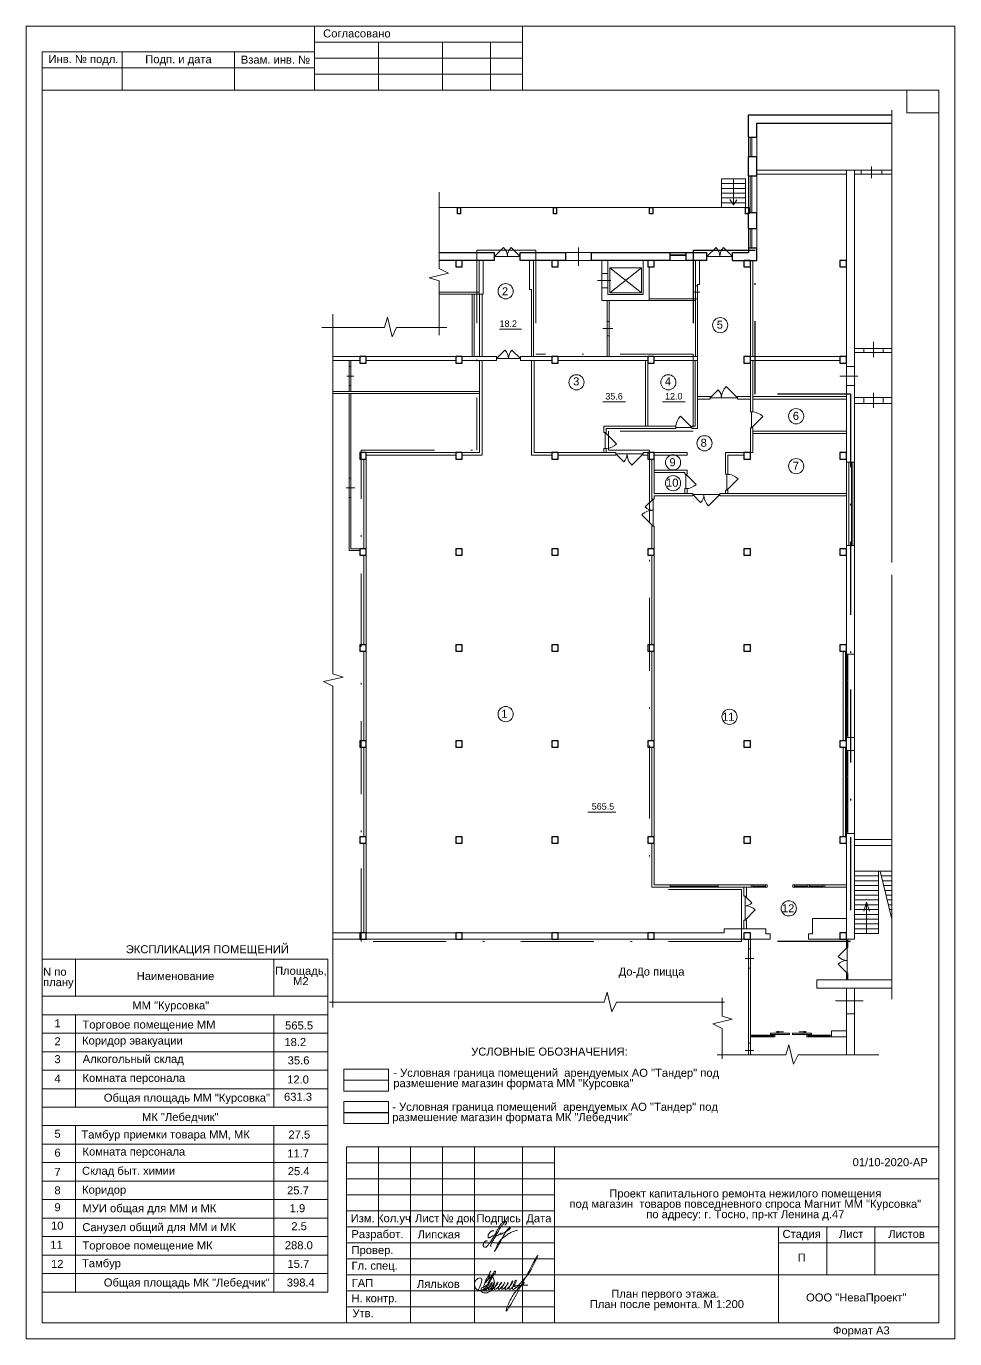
# Model space of a CAD drawing. Header units: metres. Extents: x -57 to 98, y -400 to -253.
# Drawn here: x -24.4 to 33.6, y -399.7 to -317.7 of the extents above; entities that cross this region are included whole.
import ezdxf
from ezdxf.enums import TextEntityAlignment as Align

# ---------------------------------------------------------------- set-up
doc = ezdxf.new("R2010")
doc.units = ezdxf.units.M
doc.header["$MEASUREMENT"] = 0
doc.linetypes.add('DGN Style 3', pattern=[7.982352, 5.70168, -2.280672])
doc.linetypes.add('DGN Style 4', pattern=[9.12839, 4.561344, -2.280672, 0.005702, -2.280672])
doc.layers.add('Level 50', color=7, linetype='Continuous', lineweight=0)
doc.layers.add('Level 63', color=7, linetype='Continuous', lineweight=0)
doc.styles.add('Style-Arial', font='arial.ttf')

# ---------------------------------------------------------------- blocks, each defined once
blk = doc.blocks.new('*U17')
at = {"layer": 'Level 50', "color": 7, "linetype": 'Continuous', "lineweight": 0}
for p, q in [((-14.5, 20.487), (14.5, 20.487)), ((-14.5, -20.513), (-14.5, 20.487)), ((14.5, 20.487), (14.5, -20.513)), ((14.5, -20.513), (-14.5, -20.513))]:
    blk.add_line(p, q, dxfattribs=at)
at = {"layer": 'Level 50', "color": 7, "linetype": 'Continuous', "lineweight": 13}
for p, q in [((-14, 18.926), (-14, -20.013)), ((14, 18.487), (-14, 18.487)), ((13, 18.487), (13, 17.787)), ((14, 18.487), (14, -20.013)), ((13, 17.787), (14, 17.787)), ((14, -20.013), (-14, -20.013))]:
    blk.add_line(p, q, dxfattribs=at)
at = {"layer": 'Level 63', "color": 7, "linetype": 'Continuous', "lineweight": 13}
for p, q in [((-5.5, 20.487), (-5.5, 18.487)), ((1, 20.487), (-5.5, 20.487)), ((1, 20.487), (1, 18.487)), ((-11.5, 19.687), (-11.5, 18.487)), ((-8, 19.687), (-8, 18.487)), ((1, 19.987), (-5.5, 19.987)), ((-5.5, 19.687), (-5.5, 18.487)), ((-3.5, 19.987), (-3.5, 18.487)), ((-1.5, 19.987), (-1.5, 18.487)), ((0, 19.987), (0, 18.487)), ((1, 19.487), (-5.5, 19.487)), ((-14, 19.187), (-5.5, 19.187)), ((1, 18.987), (-5.5, 18.987)), ((-4.5, -14.513), (14, -14.513)), ((-4.5, -14.513), (-4.5, -20.013)), ((-3.5, -14.513), (-3.5, -17.013)), ((-2.5, -14.513), (-2.5, -20.013)), ((-1.5, -14.513), (-1.5, -17.013)), ((-0.5, -14.513), (-0.5, -20.013)), ((1, -14.513), (1, -20.013)), ((2, -14.513), (2, -20.013)), ((2, -15.513), (14, -15.513)), ((-4.5, -16.513), (2, -16.513)), ((-4.5, -17.013), (2, -17.013)), ((2, -17.013), (14, -17.013)), ((9, -17.513), (14, -17.513)), ((2, -18.513), (14, -18.513)), ((7, -20.013), (13.3, -20.013))]:
    blk.add_line(p, q, dxfattribs=at)
at = {"layer": 'Level 63', "color": 7, "linetype": 'Continuous', "lineweight": 0}
for p, q in [((-4.5, -15.013), (2, -15.013)), ((-4.5, -15.513), (2, -15.513)), ((-4.5, -16.013), (2, -16.013)), ((-4.5, -17.513), (2, -17.513)), ((-4.5, -18.013), (2, -18.013)), ((-4.5, -18.513), (2, -18.513)), ((-4.5, -19.013), (2, -19.013)), ((-4.5, -19.513), (2, -19.513))]:
    blk.add_line(p, q, dxfattribs=at)
at = {"layer": 'Level 63', "color": 7, "linetype": 'Continuous', "lineweight": 13, "flags": 128}
for points in [[(-14, 18.487), (-14, 19.687), (-5.5, 19.687)], [(9, -17.013), (9, -20.013)], [(10.5, -17.013), (10.5, -18.513)], [(12, -17.013), (12, -18.513)]]:
    blk.add_lwpolyline(points, dxfattribs=at)
at = {"layer": 'Level 63', "color": 7, "linetype": 'Continuous', "lineweight": 0, "style": 'Style-Arial'}
for s, height, p in [('Согласовано', 0.25002, (-4.173, 20.263)), ('Инв. № подл.', 0.25002, (-12.713, 19.462)), ('Подп. и дата', 0.25002, (-9.745, 19.457)), ('Взам. инв. №', 0.25002, (-6.716, 19.444)), ('Изм.', 0.25, (-3.993, -16.748)), ('Кол.уч', 0.25, (-3.016, -16.748)), ('Лист', 0.25, (-1.977, -16.748)), ('№ док', 0.25, (-1.018, -16.748)), ('Подпись', 0.25, (0.256, -16.748)), ('Дата', 0.25, (1.511, -16.748)), ('Разработ.', 0.25, (-3.531, -17.244)), ('Стадия', 0.25, (9.718, -17.238)), ('Лист', 0.25, (11.263, -17.238)), ('Листов', 0.25, (12.996, -17.238)), ('Провер.', 0.25, (-3.686, -17.742)), ('Гл. спец.', 0.25, (-3.619, -18.229)), ('ГАП', 0.25, (-3.999, -18.77)), ('Н. контр.', 0.25, (-3.625, -19.248)), ('ООО "НеваПроект"', 0.25, (11.423, -19.223)), ('Утв.', 0.25, (-3.98, -19.715)), ('Формат А3', 0.25, (11.582, -20.252))]:
    blk.add_text(s, height=height, dxfattribs=at).set_placement(p, align=Align.MIDDLE_CENTER)
blk = doc.blocks.new('формат А3_вертикальный_1')
at = {"layer": 'Level 63', "color": 7, "linetype": 'Continuous', "lineweight": 13}
blk.add_blockref('*U17', (14.5, -20.487), dxfattribs=at)
blk = doc.blocks.new('*U18')
at = {"color": 5, "linetype": 'Continuous', "lineweight": 0}
for points, knots in [([(0.306, 0.776), (0.338, 0.808), (0.397, 0.875), (0.429, 0.933), (0.429, 0.965), (0.42, 1.007), (0.389, 1.038), (0.332, 1.045), (0.263, 1.027), (0.213, 1.007), (0.118, 0.929), (0.06, 0.874), (-0.031, 0.753), (-0.11, 0.623), (-0.214, 0.445), (-0.303, 0.264), (-0.383, 0.11), (-0.478, -0.059), (-0.639, -0.303), (-0.752, -0.465), (-0.872, -0.638), (-0.988, -0.735), (-1.017, -0.735), (-1.061, -0.743), (-1.139, -0.715), (-1.158, -0.689), (-1.176, -0.645), (-1.176, -0.576), (-1.169, -0.519), (-1.149, -0.433), (-1.081, -0.354), (-1.035, -0.336), (-0.993, -0.308), (-0.956, -0.297), (-0.92, -0.293), (-0.909, -0.307), (-0.916, -0.318)], [0, 0, 0, 0, 0.032258, 0.064516, 0.096774, 0.129032, 0.16129, 0.193548, 0.225806, 0.258065, 0.290323, 0.322581, 0.354839, 0.387097, 0.419355, 0.451613, 0.483871, 0.516129, 0.548387, 0.580645, 0.612903, 0.645161, 0.677419, 0.709677, 0.741935, 0.774194, 0.806452, 0.83871, 0.870968, 0.903226, 0.935484, 0.967742, 0.983871, 0.991935, 0.995968, 1, 1, 1, 1]), ([(0.324, 0.97), (0.325, 0.97), (0.327, 0.977), (0.319, 0.976), (0.313, 0.973), (0.304, 0.967), (0.289, 0.95), (0.206, 0.881), (0.152, 0.82), (0.093, 0.753), (-0.006, 0.617), (-0.174, 0.288), (-0.312, 0.065), (-0.539, -0.325), (-0.642, -0.514), (-0.687, -0.643), (-0.64, -0.686)], [0, 0, 0, 0, 0.005306, 0.009091, 0.012718, 0.03509, 0.04357, 0.143713, 0.287425, 0.431138, 0.57485, 0.718563, 0.862275, 0.934132, 0.97006, 1, 1, 1, 1])]:
    blk.add_open_spline(points, degree=3, knots=knots, dxfattribs=at)
blk.add_open_spline([(-0.466, 0.375), (-0.477, 0.405), (-0.522, 0.405), (-0.564, 0.389), (-0.626, 0.36), (-0.677, 0.321), (-0.751, 0.252), (-0.803, 0.178), (-0.835, 0.121), (-0.851, 0.046), (-0.851, -0.036), (-0.83, -0.076), (-0.798, -0.084), (-0.77, -0.084), (-0.711, -0.062), (-0.657, -0.037), (-0.529, 0.033), (-0.308, 0.141), (-0.219, 0.237), (-0.169, 0.317), (-0.193, 0.317), (-0.298, 0.134), (-0.31, 0.076), (-0.31, 0.056), (-0.266, 0.056), (-0.23, 0.056), (-0.158, 0.094), (-0.083, 0.14), (-0.024, 0.179), (0.022, 0.211), (0.057, 0.251), (0.057, 0.266), (0.032, 0.232), (0.004, 0.173), (-0.002, 0.145), (0.03, 0.145), (0.108, 0.188), (0.241, 0.256), (0.325, 0.302), (0.438, 0.365), (0.547, 0.44), (0.612, 0.48), (0.654, 0.521), (0.679, 0.566), (0.679, 0.617), (0.679, 0.634), (0.648, 0.626), (0.594, 0.589), (0.512, 0.517), (0.448, 0.428), (0.37, 0.31), (0.317, 0.235), (0.239, 0.11), (0.158, -0.046), (0.088, -0.178), (-0.026, -0.403), (-0.22, -0.74), (-0.324, -0.893), (-0.414, -0.996), (-0.414, -1.046), (-0.377, -1.018), (-0.317, -0.817), (-0.236, -0.634), (-0.15, -0.464), (-0.087, -0.376), (0.011, -0.254), (0.138, -0.127), (0.215, -0.06), (0.339, 0.033), (0.462, 0.119), (0.577, 0.204), (0.723, 0.281), (0.876, 0.347), (1.008, 0.391), (1.08, 0.409), (1.176, 0.43)], degree=3, dxfattribs=at)
blk = doc.blocks.new('*U19')
at = {"color": 7, "linetype": 'Continuous', "lineweight": 0}
for p, q in [((-0.117, 0), (0.117, 0)), ((0.117, 0), (0.037, 0.026)), ((0.117, 0), (0.037, -0.026))]:
    blk.add_line(p, q, dxfattribs=at)

msp = doc.modelspace()

# ---------------------------------------------------------------- linework, layer by layer
at = {"color": 7, "linetype": 'Continuous', "lineweight": 0}
for p, q in [((29.647, -322.9), (29.647, -351.174)), ((20.799, -324.607), (20.799, -325.807)), ((20.899, -324.607), (20.899, -325.807)), ((20.799, -327.007), (20.799, -329.307)), ((20.899, -327.007), (20.899, -329.307)), ((19.009, -328.997), (19.009, -327.197)), ((19.009, -327.197), (20.509, -327.197)), ((19.009, -327.497), (20.509, -327.497)), ((19.009, -327.797), (20.509, -327.797)), ((19.759, -327.197), (19.759, -328.833)), ((20.509, -328.997), (20.509, -327.197)), ((1.37, -328.042), (1.37, -332.807)), ((19.009, -328.097), (20.509, -328.097)), ((19.009, -328.397), (20.509, -328.397)), ((19.009, -328.697), (20.509, -328.697)), ((19.759, -328.833), (19.53, -328.483)), ((19.759, -328.833), (19.961, -328.52)), ((20.799, -330.307), (20.799, -331.507)), ((20.899, -330.307), (20.899, -331.507)), ((4.834, -332.052), (5.4, -331.487)), ((4.834, -332.052), (6.434, -332.052)), ((5.868, -331.487), (6.434, -332.052)), ((9.28, -331.797), (10.88, -331.797)), ((10.08, -331.48), (10.08, -332.645)), ((16.773, -331.897), (15.773, -331.897)), ((16.773, -331.997), (15.773, -331.997)), ((18.099, -332.052), (18.665, -331.487)), ((18.099, -332.052), (19.699, -332.052)), ((19.133, -331.487), (19.699, -332.052)), ((10.88, -332.307), (9.28, -332.307)), ((14.004, -332.753), (12.023, -334.319)), ((12.023, -332.753), (14.004, -334.319)), ((1.37, -333.571), (1.37, -336.963)), ((11.253, -333.557), (12.102, -333.557)), ((11.529, -334.007), (11.529, -333.107)), ((11.909, -333.107), (11.909, -334.007)), ((17.211, -334.287), (17.652, -334.287)), ((17.389, -333.887), (17.389, -334.687)), ((17.509, -334.687), (17.509, -333.887)), ((-5.268, -335.649), (-5.268, -358.133)), ((11.869, -337.007), (11.869, -336.107)), ((11.989, -336.107), (11.989, -337.007)), ((-2.048, -336.479), (-5.949, -336.479)), ((1.853, -336.479), (-1.284, -336.479)), ((11.593, -336.557), (12.224, -336.557)), ((27.901, -337.807), (29.101, -337.807)), ((28.501, -337.388), (28.501, -338.337)), ((4.949, -338.432), (5.479, -337.902)), ((4.949, -338.432), (6.449, -338.432)), ((5.919, -337.902), (6.449, -338.432)), ((29.101, -338.057), (27.901, -338.057)), ((-4.261, -338.922), (-4.261, -340.122)), ((-4.141, -340.122), (-4.141, -338.922)), ((26.809, -338.922), (26.809, -340.122)), ((27.319, -338.922), (27.319, -340.122)), ((-4.407, -339.522), (-3.959, -339.522)), ((19.302, -340.175), (20.009, -340.882)), ((26.402, -339.522), (27.525, -339.522)), ((18.309, -340.882), (18.804, -340.387)), ((18.309, -340.882), (20.009, -340.882)), ((27.901, -340.857), (29.101, -340.857)), ((28.501, -340.568), (28.501, -341.517)), ((20.884, -341.757), (20.884, -342.757)), ((29.101, -341.237), (27.901, -341.237)), ((16.159, -342.732), (17.159, -342.732)), ((17.159, -342.732), (16.452, -342.025)), ((20.884, -342.757), (21.591, -342.05)), ((11.734, -343.057), (11.734, -344.057)), ((11.734, -343.057), (12.441, -343.765)), ((12.409, -344.382), (14.109, -344.382)), ((12.409, -344.382), (12.904, -344.877)), ((13.402, -345.09), (14.109, -344.382)), ((27.119, -350.107), (27.119, -344.907)), ((27.219, -350.107), (27.219, -344.907)), ((27.319, -350.107), (27.319, -344.907)), ((-4.261, -345.907), (-4.261, -347.107)), ((-4.141, -347.107), (-4.141, -345.907)), ((16.784, -345.657), (16.784, -346.557)), ((16.784, -345.657), (17.42, -346.294)), ((19.334, -345.657), (19.334, -346.657)), ((19.334, -346.657), (20.041, -345.95)), ((-4.432, -346.507), (-3.9, -346.507)), ((14.734, -347.207), (14.239, -347.702)), ((14.734, -347.207), (14.734, -348.907)), ((17.209, -346.932), (18.909, -346.932)), ((17.209, -346.932), (17.704, -347.427)), ((14.027, -348.2), (14.734, -348.907)), ((29.647, -351.938), (29.647, -378.452)), ((26.809, -356.907), (26.809, -362.107)), ((26.809, -362.107), (26.809, -356.907)), ((26.859, -357.007), (26.859, -358.485)), ((26.909, -362.107), (26.909, -356.907)), ((27.319, -362.107), (27.319, -356.907)), ((-5.268, -358.897), (-5.268, -378.978)), ((26.859, -358.585), (26.859, -360.36)), ((26.859, -360.46), (26.859, -362.007)), ((26.809, -362.907), (26.809, -368.107)), ((26.809, -368.107), (26.809, -362.907)), ((26.859, -363.007), (26.859, -364.485)), ((26.909, -368.107), (26.909, -362.907)), ((27.319, -368.107), (27.319, -362.907)), ((26.859, -364.585), (26.859, -366.36)), ((26.859, -366.46), (26.859, -368.007)), ((27.319, -370.452), (29.647, -370.452)), ((28.819, -374.352), (28.819, -370.452)), ((28.919, -370.452), (29.647, -373.452)), ((18.809, -371.307), (15.809, -371.307)), ((15.809, -371.382), (18.809, -371.382)), ((15.809, -371.457), (18.809, -371.457)), ((21.759, -371.307), (20.959, -371.307)), ((20.959, -371.382), (21.759, -371.382)), ((21.759, -371.457), (20.959, -371.457)), ((23.559, -371.307), (25.359, -371.307)), ((24.409, -371.382), (23.559, -371.382)), ((23.559, -371.457), (25.359, -371.457)), ((25.359, -371.382), (24.509, -371.382)), ((27.319, -370.752), (28.819, -370.752)), ((27.319, -371.052), (28.819, -371.052)), ((27.319, -371.352), (28.819, -371.352)), ((28.992, -370.752), (29.647, -370.752)), ((29.065, -371.052), (29.647, -371.052)), ((29.137, -371.352), (29.647, -371.352)), ((20.484, -372.012), (20.484, -373.512)), ((20.484, -372.012), (20.908, -372.437)), ((27.319, -371.652), (28.819, -371.652)), ((27.319, -371.952), (28.819, -371.952)), ((27.319, -372.252), (28.819, -372.252)), ((29.21, -371.652), (29.647, -371.652)), ((29.283, -371.952), (29.647, -371.952)), ((29.356, -372.252), (29.647, -372.252)), ((21.12, -372.876), (20.484, -373.512)), ((27.319, -372.552), (28.819, -372.552)), ((27.319, -372.852), (28.819, -372.852)), ((28.069, -372.399), (27.889, -372.955)), ((28.069, -374.352), (28.069, -372.399)), ((28.069, -372.399), (28.243, -372.955)), ((29.429, -372.552), (29.647, -372.552)), ((29.501, -372.852), (29.647, -372.852)), ((27.319, -373.152), (28.819, -373.152)), ((27.319, -373.452), (28.819, -373.452)), ((27.319, -373.752), (28.819, -373.752)), ((29.574, -373.152), (29.647, -373.152)), ((27.319, -374.052), (28.819, -374.052)), ((27.319, -374.352), (28.819, -374.352)), ((20.689, -376.507), (20.689, -375.307)), ((20.809, -375.307), (20.809, -376.507)), ((26.859, -375.23), (26.293, -375.796)), ((26.809, -374.807), (26.809, -375.13)), ((26.859, -374.807), (26.859, -375.13)), ((26.859, -375.23), (26.859, -376.83)), ((26.909, -374.807), (26.909, -375.13)), ((20.483, -375.907), (21.028, -375.907)), ((26.859, -376.83), (26.293, -376.264)), ((26.809, -376.93), (26.809, -377.152)), ((26.859, -376.93), (26.859, -377.152)), ((26.909, -376.93), (26.909, -377.152)), ((26.809, -379.362), (26.809, -377.762)), ((27.319, -379.362), (27.319, -377.762)), ((-5.477, -378.648), (11.676, -378.648)), ((12.44, -378.648), (19.197, -378.648)), ((19.051, -378.373), (19.051, -379.516)), ((26.126, -378.562), (27.855, -378.562)), ((19.051, -380.28), (19.051, -382.186)), ((-23.422, -380.578), (-5.586, -380.578)), ((20.689, -381.93), (20.689, -381.196)), ((22.242, -380.707), (20.809, -380.707)), ((22.242, -380.807), (20.809, -380.807)), ((20.809, -381.196), (20.809, -381.93)), ((20.909, -380.757), (22.242, -380.757)), ((25.874, -380.707), (24.442, -380.707)), ((25.774, -380.757), (24.442, -380.757)), ((25.874, -380.807), (24.442, -380.807)), ((-23.422, -381.733), (-5.586, -381.733)), ((18.735, -381.93), (23.024, -381.93)), ((20.483, -381.65), (21.028, -381.65)), ((23.788, -381.93), (28.842, -381.93)), ((-23.422, -382.888), (-5.586, -382.888)), ((-23.422, -384.043), (-5.586, -384.043)), ((-23.422, -387.508), (-5.586, -387.508)), ((-23.422, -388.663), (-5.586, -388.663)), ((-23.422, -389.818), (-5.586, -389.818)), ((-23.422, -390.973), (-5.586, -390.973)), ((-23.422, -392.128), (-5.586, -392.128)), ((-23.422, -393.283), (-5.586, -393.283)), ((-23.422, -394.438), (-5.586, -394.438)), ((-23.422, -395.593), (-5.586, -395.593))]:
    msp.add_line(p, q, dxfattribs=at)
at = {"color": 7, "linetype": 'Continuous', "lineweight": 30}
for p, q in [((20.699, -324.607), (20.699, -323.207)), ((20.699, -323.207), (29.647, -323.207)), ((21.209, -324.607), (21.209, -323.717)), ((21.209, -323.717), (29.647, -323.717)), ((20.699, -324.607), (21.209, -324.607)), ((20.699, -327.007), (20.699, -325.807)), ((20.699, -325.807), (21.209, -325.807)), ((21.209, -327.007), (21.209, -325.807)), ((20.699, -327.007), (21.209, -327.007)), ((20.699, -329.307), (21.209, -329.307)), ((20.699, -330.307), (20.699, -329.307)), ((21.209, -330.307), (21.209, -329.307)), ((20.699, -330.307), (21.209, -330.307)), ((1.37, -331.797), (4.834, -331.797)), ((4.834, -332.307), (4.834, -331.797)), ((6.434, -332.307), (6.434, -331.797)), ((6.434, -331.797), (9.28, -331.797)), ((9.28, -332.307), (9.28, -331.797)), ((10.88, -332.307), (10.88, -331.797)), ((10.88, -331.797), (15.773, -331.797)), ((15.773, -331.797), (15.773, -332.307)), ((16.773, -331.797), (16.773, -332.307)), ((16.773, -331.797), (18.099, -331.797)), ((18.099, -332.307), (18.099, -331.797)), ((19.699, -332.307), (19.699, -331.797)), ((19.699, -331.797), (20.699, -331.797)), ((20.699, -331.507), (21.209, -331.507)), ((20.699, -331.507), (20.699, -331.797)), ((21.209, -332.307), (21.209, -331.507)), ((4.834, -332.307), (1.37, -332.307)), ((9.28, -332.307), (6.434, -332.307)), ((15.773, -332.307), (10.88, -332.307)), ((18.099, -332.307), (16.773, -332.307)), ((19.699, -332.307), (21.209, -332.307))]:
    msp.add_line(p, q, dxfattribs=at)
at = {"color": 7, "linetype": 'Continuous', "lineweight": 13}
for p, q in [((20.699, -324.607), (20.699, -325.807)), ((21.209, -325.807), (21.209, -324.607)), ((20.699, -327.007), (20.699, -329.307)), ((21.209, -326.657), (29.647, -326.657)), ((21.209, -326.907), (26.809, -326.907)), ((21.209, -327.007), (21.209, -329.307)), ((26.809, -338.922), (26.809, -326.657)), ((27.319, -338.922), (27.319, -326.657)), ((27.319, -326.907), (29.647, -326.907)), ((27.738, -326.657), (27.738, -326.907)), ((28.381, -326.432), (28.381, -327.163)), ((29.023, -326.657), (29.023, -326.907)), ((1.37, -328.997), (20.699, -328.997)), ((20.699, -330.307), (20.699, -331.507)), ((21.209, -331.507), (21.209, -330.307)), ((16.773, -331.797), (15.773, -331.797)), ((3.869, -332.307), (3.869, -334.407)), ((4.119, -332.307), (4.119, -333.857)), ((7.019, -332.307), (7.019, -334.107)), ((7.269, -332.307), (7.269, -338.307)), ((11.529, -332.307), (11.529, -333.107)), ((11.909, -332.307), (11.909, -333.107)), ((14.109, -332.307), (14.109, -334.427)), ((14.489, -332.707), (14.489, -334.807)), ((15.773, -332.307), (16.773, -332.307)), ((17.389, -332.307), (17.389, -333.887)), ((17.639, -332.307), (17.639, -333.807)), ((20.809, -332.707), (20.809, -338.307)), ((20.959, -332.307), (20.959, -338.307)), ((11.529, -333.107), (11.909, -333.107)), ((3.869, -334.287), (1.37, -334.287)), ((4.119, -334.407), (1.37, -334.407)), ((3.429, -334.407), (3.429, -338.307)), ((3.549, -334.407), (3.549, -338.307)), ((3.899, -334.407), (3.899, -338.307)), ((4.049, -334.407), (4.049, -338.307)), ((4.119, -333.857), (4.119, -334.407)), ((7.149, -334.107), (7.019, -334.107)), ((7.149, -334.107), (7.149, -338.307)), ((11.529, -334.007), (11.909, -334.007)), ((11.529, -334.007), (11.529, -334.807)), ((11.909, -334.007), (11.909, -334.427)), ((14.109, -334.427), (11.909, -334.427)), ((17.509, -333.887), (17.389, -333.887)), ((17.509, -333.807), (17.509, -333.887)), ((17.639, -333.807), (17.509, -333.807)), ((17.389, -334.807), (11.529, -334.807)), ((11.869, -334.807), (11.869, -336.107)), ((11.989, -334.807), (11.989, -336.107)), ((17.509, -334.687), (14.489, -334.687)), ((17.389, -334.687), (17.389, -338.307)), ((17.509, -334.687), (17.509, -338.557)), ((11.869, -336.107), (11.989, -336.107)), ((5.149, -336.582), (6.519, -336.582)), ((11.869, -337.007), (11.989, -337.007)), ((11.869, -337.007), (11.869, -338.307)), ((11.989, -337.007), (11.989, -338.307)), ((27.319, -337.807), (27.901, -337.807)), ((27.901, -338.057), (27.901, -337.807)), ((29.101, -338.057), (29.101, -337.807)), ((29.101, -337.807), (29.647, -337.807)), ((-3.591, -338.307), (-5.268, -338.307)), ((-3.591, -338.557), (-5.268, -338.557)), ((-4.261, -338.557), (-4.261, -338.922)), ((-4.141, -338.557), (-4.141, -338.922)), ((4.949, -338.307), (-3.191, -338.307)), ((2.409, -338.557), (-3.191, -338.557)), ((4.949, -338.557), (2.809, -338.557)), ((3.899, -338.557), (3.899, -344.307)), ((4.049, -338.557), (4.049, -344.457)), ((4.949, -338.307), (4.949, -338.557)), ((17.509, -338.307), (6.449, -338.307)), ((6.449, -338.307), (6.449, -338.557)), ((8.409, -338.557), (6.449, -338.557)), ((7.149, -338.557), (7.149, -344.457)), ((7.299, -338.557), (7.299, -344.307)), ((14.409, -338.557), (8.809, -338.557)), ((14.259, -338.557), (14.259, -342.657)), ((14.409, -338.557), (14.409, -342.657)), ((17.509, -338.557), (14.809, -338.557)), ((17.359, -338.557), (17.359, -342.657)), ((17.509, -338.557), (17.509, -342.807)), ((26.809, -338.307), (20.809, -338.307)), ((26.409, -338.557), (20.809, -338.557)), ((20.959, -341.757), (20.959, -338.557)), ((27.319, -338.057), (27.901, -338.057)), ((29.101, -338.057), (29.647, -338.057)), ((-4.261, -338.922), (-4.141, -338.922)), ((20.809, -341.757), (20.809, -338.707)), ((26.809, -338.922), (27.319, -338.922)), ((-4.261, -340.122), (-4.141, -340.122)), ((-4.261, -340.122), (-4.261, -340.487)), ((-4.141, -340.122), (-4.141, -340.487)), ((26.809, -340.122), (27.319, -340.122)), ((26.809, -344.907), (26.809, -340.122)), ((27.319, -344.907), (27.319, -340.122)), ((3.899, -340.487), (-5.268, -340.487)), ((3.899, -340.607), (-5.268, -340.607)), ((-4.261, -340.607), (-4.261, -345.907)), ((-4.141, -340.607), (-4.141, -345.907)), ((18.309, -340.807), (17.509, -340.807)), ((18.309, -340.957), (17.509, -340.957)), ((18.309, -340.957), (18.309, -340.807)), ((20.809, -340.807), (20.009, -340.807)), ((20.009, -340.957), (20.009, -340.807)), ((20.809, -340.957), (20.009, -340.957)), ((26.809, -340.807), (20.959, -340.807)), ((26.809, -340.957), (20.959, -340.957)), ((27.319, -340.857), (27.901, -340.857)), ((27.901, -341.237), (27.901, -340.857)), ((29.101, -341.237), (29.101, -340.857)), ((29.101, -340.857), (29.647, -340.857)), ((13.018, -341.124), (11.597, -341.124)), ((16.746, -341.124), (15.325, -341.124)), ((20.959, -341.757), (20.809, -341.757)), ((27.319, -341.237), (27.901, -341.237)), ((29.101, -341.237), (29.647, -341.237)), ((11.659, -343.057), (11.659, -342.657)), ((16.159, -342.657), (11.659, -342.657)), ((16.159, -342.657), (16.159, -342.807)), ((17.359, -342.657), (17.159, -342.657)), ((17.159, -342.657), (17.159, -342.807)), ((20.809, -344.307), (20.809, -342.757)), ((20.959, -342.757), (20.809, -342.757)), ((20.959, -344.307), (20.959, -342.757)), ((11.809, -343.057), (11.659, -343.057)), ((11.809, -343.057), (11.809, -342.807)), ((16.159, -342.807), (11.809, -342.807)), ((17.509, -342.807), (17.159, -342.807)), ((26.809, -342.957), (20.959, -342.957)), ((26.809, -343.107), (20.959, -343.107)), ((-3.191, -344.307), (2.409, -344.307)), ((2.809, -344.307), (3.899, -344.307)), ((12.409, -344.307), (7.299, -344.307)), ((11.659, -344.307), (11.659, -344.057)), ((11.809, -344.057), (11.659, -344.057)), ((11.809, -344.307), (11.809, -344.057)), ((12.409, -344.307), (12.409, -344.457)), ((14.409, -344.307), (14.109, -344.307)), ((14.109, -344.307), (14.109, -344.457)), ((16.859, -344.307), (14.809, -344.307)), ((16.859, -344.307), (16.859, -344.457)), ((20.409, -344.307), (19.259, -344.307)), ((19.259, -344.307), (19.259, -345.657)), ((20.809, -344.307), (20.959, -344.307)), ((-3.341, -350.307), (-3.341, -344.707)), ((-3.191, -344.457), (2.409, -344.457)), ((-3.191, -350.307), (-3.191, -344.707)), ((2.809, -344.457), (4.049, -344.457)), ((8.409, -344.457), (7.149, -344.457)), ((12.409, -344.457), (8.809, -344.457)), ((14.409, -344.457), (14.109, -344.457)), ((14.659, -344.707), (14.659, -347.207)), ((16.859, -344.457), (14.809, -344.457)), ((14.809, -344.707), (14.809, -346.857)), ((20.409, -344.457), (19.409, -344.457)), ((19.409, -344.457), (19.409, -345.657)), ((26.809, -344.907), (27.319, -344.907)), ((26.809, -344.907), (26.809, -350.107)), ((26.959, -344.907), (26.959, -350.107)), ((-4.141, -345.907), (-4.261, -345.907)), ((16.859, -345.407), (14.809, -345.407)), ((16.709, -345.557), (14.809, -345.557)), ((16.709, -345.557), (16.709, -345.657)), ((16.859, -345.657), (16.709, -345.657)), ((16.859, -345.407), (16.859, -345.657)), ((19.409, -345.657), (19.259, -345.657)), ((17.209, -346.857), (14.809, -346.857)), ((16.859, -346.557), (16.709, -346.557)), ((16.709, -346.557), (16.709, -346.857)), ((16.859, -346.557), (16.859, -346.857)), ((17.209, -346.857), (17.209, -347.007)), ((26.809, -346.857), (18.909, -346.857)), ((18.909, -346.857), (18.909, -347.007)), ((19.409, -346.657), (19.259, -346.657)), ((19.259, -346.657), (19.259, -346.857)), ((19.409, -346.657), (19.409, -346.857)), ((-4.141, -347.107), (-4.261, -347.107)), ((-4.261, -347.107), (-4.261, -350.427)), ((-4.141, -347.107), (-4.141, -350.307)), ((14.809, -347.207), (14.659, -347.207)), ((14.809, -347.007), (14.809, -347.207)), ((17.209, -347.007), (14.809, -347.007)), ((26.809, -347.007), (18.909, -347.007)), ((14.809, -348.907), (14.659, -348.907)), ((14.659, -348.907), (14.659, -350.307)), ((14.809, -348.907), (14.809, -350.307)), ((26.809, -350.107), (27.319, -350.107)), ((26.809, -356.907), (26.809, -350.107)), ((27.319, -356.907), (27.319, -350.107)), ((-3.591, -350.427), (-4.261, -350.427)), ((-3.591, -350.307), (-4.141, -350.307)), ((-3.341, -356.307), (-3.341, -350.707)), ((-3.191, -356.307), (-3.191, -350.707)), ((14.659, -350.707), (14.659, -356.307)), ((14.809, -350.707), (14.809, -356.307)), ((-3.341, -362.307), (-3.341, -356.707)), ((-3.191, -362.307), (-3.191, -356.707)), ((14.659, -362.307), (14.659, -356.707)), ((14.809, -362.307), (14.809, -356.707)), ((26.609, -356.707), (26.609, -362.307)), ((26.759, -356.707), (26.759, -362.307)), ((26.809, -356.907), (27.319, -356.907)), ((26.809, -362.107), (27.319, -362.107)), ((26.809, -362.907), (26.809, -362.107)), ((27.319, -362.907), (27.319, -362.107)), ((-3.341, -368.307), (-3.341, -362.707)), ((-3.191, -368.307), (-3.191, -362.707)), ((14.659, -368.307), (14.659, -362.707)), ((14.809, -368.307), (14.809, -362.707)), ((26.609, -362.707), (26.609, -368.307)), ((26.759, -362.707), (26.759, -368.307)), ((26.809, -362.907), (27.319, -362.907)), ((12.404, -366.768), (10.651, -366.768)), ((26.809, -374.707), (26.809, -368.107)), ((26.809, -368.107), (27.319, -368.107)), ((27.319, -374.707), (27.319, -368.107)), ((-3.341, -374.307), (-3.341, -368.707)), ((-3.191, -374.307), (-3.191, -368.707)), ((14.659, -368.707), (14.659, -371.457)), ((14.809, -368.707), (14.809, -371.307)), ((27.319, -368.472), (29.647, -368.472)), ((27.319, -368.852), (29.647, -368.852)), ((15.809, -371.457), (14.659, -371.457)), ((15.809, -371.307), (14.809, -371.307)), ((15.809, -371.307), (15.809, -371.457)), ((18.809, -371.307), (18.809, -371.457)), ((20.859, -371.307), (18.809, -371.307)), ((20.859, -371.457), (18.809, -371.457)), ((20.409, -371.457), (20.409, -372.012)), ((20.559, -371.457), (20.559, -372.012)), ((20.859, -371.307), (20.859, -371.457)), ((26.809, -371.307), (25.459, -371.307)), ((25.459, -371.307), (25.459, -371.457)), ((26.809, -371.457), (25.459, -371.457)), ((20.559, -372.012), (20.409, -372.012)), ((20.559, -373.512), (20.409, -373.512)), ((20.409, -373.512), (20.409, -374.067)), ((20.559, -373.512), (20.559, -374.067)), ((26.809, -373.407), (24.689, -373.407)), ((24.689, -374.367), (24.689, -373.407)), ((19.169, -374.307), (-5.268, -374.307)), ((8.409, -374.707), (-5.268, -374.707)), ((8.809, -374.707), (20.409, -374.707)), ((21.769, -374.067), (19.169, -374.067)), ((19.169, -374.067), (19.169, -374.307)), ((20.689, -374.707), (20.689, -375.307)), ((22.049, -374.707), (20.809, -374.707)), ((20.809, -374.707), (20.809, -375.307)), ((21.769, -374.067), (21.769, -374.367)), ((22.049, -374.367), (21.769, -374.367)), ((22.049, -374.367), (22.049, -374.707)), ((24.689, -374.367), (24.449, -374.367)), ((24.449, -374.367), (24.449, -374.707)), ((27.319, -374.707), (24.449, -374.707)), ((20.809, -375.307), (20.689, -375.307)), ((-23.422, -375.958), (-5.586, -375.958)), ((-23.422, -375.958), (-23.422, -396.748)), ((-21.347, -375.958), (-21.347, -378.268)), ((-8.964, -375.958), (-8.964, -378.268)), ((-5.586, -375.958), (-5.586, -396.748)), ((20.809, -376.507), (20.689, -376.507)), ((20.689, -376.507), (20.689, -381.196)), ((20.809, -376.507), (20.809, -381.196)), ((24.973, -377.252), (29.647, -377.252)), ((24.973, -377.252), (24.973, -377.762)), ((24.973, -377.762), (29.647, -377.762)), ((-23.422, -378.268), (-5.586, -378.268)), ((-23.422, -379.423), (-5.586, -379.423)), ((-21.347, -379.423), (-21.347, -385.198)), ((-8.964, -379.423), (-8.964, -385.198)), ((26.809, -381.93), (26.809, -379.362)), ((26.809, -379.362), (27.319, -379.362)), ((27.319, -381.93), (27.319, -379.362)), ((25.874, -380.807), (25.874, -380.427)), ((25.874, -380.427), (26.809, -380.427)), ((20.809, -381.196), (20.689, -381.196)), ((25.874, -380.807), (26.809, -380.807)), ((-23.422, -385.198), (-5.586, -385.198)), ((-23.422, -386.353), (-5.586, -386.353)), ((-21.347, -386.353), (-21.347, -396.748)), ((-8.964, -386.353), (-8.964, -396.748)), ((-23.422, -396.748), (-5.586, -396.748))]:
    msp.add_line(p, q, dxfattribs=at)
at = {"color": 1, "linetype": 'DGN Style 4', "lineweight": 13}
for p, q in [((17.239, -338.157), (17.239, -342.957)), ((17.239, -342.957), (11.959, -342.957)), ((11.959, -344.157), (11.959, -342.957)), ((14.509, -344.157), (11.959, -344.157)), ((14.509, -344.157), (14.509, -371.607)), ((20.259, -371.607), (14.509, -371.607)), ((20.259, -371.607), (20.259, -374.857)), ((-4.576, -383.518), (-1.786, -383.518))]:
    msp.add_line(p, q, dxfattribs=at)
at = {"color": 5, "linetype": 'DGN Style 4', "lineweight": 30}
msp.add_line((-4.576, -385.535), (-1.786, -385.535), dxfattribs=at)
at = {"color": 7, "linetype": 'Continuous', "lineweight": 13}
for centre in [(5.524, -334.223), (9.95, -339.913), (15.688, -339.913), (5.524, -360.641)]:
    msp.add_circle(centre, 0.474, dxfattribs=at)
at = {"color": 251, "linetype": 'Continuous', "lineweight": 13}
for centre in [(18.924, -336.339), (23.67, -342.032), (17.944, -343.72), (15.981, -344.916), (23.67, -345.152), (15.981, -346.211), (19.508, -360.808), (23.209, -372.78)]:
    msp.add_circle(centre, 0.474, dxfattribs=at)
at = {"color": 7, "linetype": 'Continuous', "lineweight": 0}
for centre, radius, start, end in [((4.834, -332.052), 0.8, 360, 45), ((6.434, -332.052), 0.8, 135, 180), ((18.099, -332.052), 0.8, 360, 45), ((19.699, -332.052), 0.8, 135, 180), ((4.949, -338.432), 0.75, 0, 45), ((6.449, -338.432), 0.75, 135, 180), ((20.009, -340.882), 1, 135, 180), ((18.309, -340.882), 0.7, 0, 45), ((20.884, -342.757), 1, 45, 90), ((17.159, -342.732), 1, 135, 180), ((11.734, -343.057), 1, 274.30122, 315), ((19.334, -346.657), 1, 45, 90), ((16.784, -345.657), 0.9, 270, 315), ((20.484, -372.012), 0.6, 270, 315), ((20.484, -373.512), 0.9, 45, 90), ((26.859, -375.23), 0.8, 225, 270), ((26.859, -376.83), 0.8, 90, 135)]:
    msp.add_arc(centre, radius, start, end, dxfattribs=at)
at = {"color": 7, "linetype": 'Continuous', "lineweight": 0, "extrusion": (0, 0, -1)}
for centre, radius, start, end in [((-12.409, -344.382), 0.7, 180, 225), ((-14.109, -344.382), 1, 315, 0), ((-17.209, -346.932), 0.7, 180, 225), ((-18.909, -346.932), 1, 315, 0), ((-14.734, -348.907), 1, 45, 90), ((-14.734, -347.207), 0.7, 270, 315)]:
    msp.add_arc(centre, radius, start, end, dxfattribs=at)
at = {"color": 5, "linetype": 'Continuous', "lineweight": 0}
msp.add_spline([(3.777, -396.702), (3.983, -396.232), (4.033, -396.044), (4.033, -395.938), (3.971, -395.875), (3.872, -395.875), (3.717, -395.964), (3.608, -396.104), (3.579, -396.185), (3.579, -396.322), (3.613, -396.449), (3.699, -396.571), (3.797, -396.628), (3.931, -396.65), (4.067, -396.613), (4.184, -396.56), (4.264, -396.498), (4.407, -396.251), (4.539, -395.979), (4.647, -395.758), (4.759, -395.563), (4.834, -395.459), (4.868, -395.45), (4.882, -395.5), (4.86, -395.582), (4.795, -395.671), (4.412, -396.408), (4.291, -396.619), (4.2, -396.671), (4.175, -396.629), (4.164, -396.587), (4.149, -396.436), (4.215, -396.189), (4.405, -395.775), (4.601, -395.435), (4.407, -395.83), (4.534, -395.718), (4.276, -396.165), (4.478, -395.903), (4.626, -395.818), (4.738, -395.848), (4.792, -395.968), (4.808, -396.162), (4.666, -396.608), (4.491, -396.736), (4.362, -396.79), (4.163, -396.798), (4.026, -396.739), (4.001, -396.696), (3.986, -396.595), (4.013, -396.492), (4.164, -396.437), (4.47, -396.163), (4.239, -396.617), (4.358, -396.549), (4.667, -396.24), (4.691, -396.15), (4.441, -396.583), (4.707, -396.381), (4.843, -396.136), (4.609, -396.602), (4.932, -396.346), (5.049, -396.136), (4.803, -396.571), (5.135, -396.359), (5.268, -396.136), (5.048, -396.575), (5.388, -396.302), (5.483, -396.136), (5.28, -396.569), (5.675, -396.185), (5.685, -396.16), (5.488, -396.545), (5.976, -396.091), (5.982, -396.071), (5.733, -396.552), (6.171, -396.091), (6.171, -396.033), (5.953, -396.529), (6.554, -396.079), (7.242, -395.093), (7.512, -394.512), (5.557, -397.898), (5.923, -397.034), (6.372, -396.453), (6.679, -396.146), (6.567, -396.339), (6.027, -396.404), (6.913, -396.319)], degree=3, dxfattribs=at)
at = {"color": 7, "linetype": 'Continuous', "lineweight": 30}
for points in [[(2.509, -328.997), (2.709, -328.997), (2.709, -329.397), (2.509, -329.397)], [(8.509, -328.997), (8.709, -328.997), (8.709, -329.397), (8.509, -329.397)], [(14.509, -328.997), (14.709, -328.997), (14.709, -329.397), (14.509, -329.397)], [(20.509, -328.997), (20.709, -328.997), (20.709, -329.397), (20.509, -329.397)], [(2.809, -332.307), (2.409, -332.307), (2.409, -332.707), (2.809, -332.707)], [(8.809, -332.307), (8.409, -332.307), (8.409, -332.707), (8.809, -332.707)], [(14.809, -332.307), (14.409, -332.307), (14.409, -332.707), (14.809, -332.707)], [(20.809, -332.307), (20.409, -332.307), (20.409, -332.707), (20.809, -332.707)], [(26.809, -332.307), (26.409, -332.307), (26.409, -332.707), (26.809, -332.707)], [(-3.191, -338.307), (-3.591, -338.307), (-3.591, -338.707), (-3.191, -338.707)], [(2.809, -338.307), (2.409, -338.307), (2.409, -338.707), (2.809, -338.707)], [(8.809, -338.307), (8.409, -338.307), (8.409, -338.707), (8.809, -338.707)], [(14.809, -338.307), (14.409, -338.307), (14.409, -338.707), (14.809, -338.707)], [(20.809, -338.307), (20.409, -338.307), (20.409, -338.707), (20.809, -338.707)], [(26.809, -338.307), (26.409, -338.307), (26.409, -338.707), (26.809, -338.707)], [(-3.191, -344.307), (-3.591, -344.307), (-3.591, -344.707), (-3.191, -344.707)], [(2.809, -344.307), (2.409, -344.307), (2.409, -344.707), (2.809, -344.707)], [(8.809, -344.307), (8.409, -344.307), (8.409, -344.707), (8.809, -344.707)], [(14.809, -344.307), (14.409, -344.307), (14.409, -344.707), (14.809, -344.707)], [(20.809, -344.307), (20.409, -344.307), (20.409, -344.707), (20.809, -344.707)], [(26.809, -344.307), (26.409, -344.307), (26.409, -344.707), (26.809, -344.707)], [(-3.191, -350.307), (-3.591, -350.307), (-3.591, -350.707), (-3.191, -350.707)], [(2.809, -350.307), (2.409, -350.307), (2.409, -350.707), (2.809, -350.707)], [(8.809, -350.307), (8.409, -350.307), (8.409, -350.707), (8.809, -350.707)], [(14.809, -350.307), (14.409, -350.307), (14.409, -350.707), (14.809, -350.707)], [(20.809, -350.307), (20.409, -350.307), (20.409, -350.707), (20.809, -350.707)], [(26.809, -350.307), (26.409, -350.307), (26.409, -350.707), (26.809, -350.707)], [(-3.191, -356.307), (-3.591, -356.307), (-3.591, -356.707), (-3.191, -356.707)], [(2.809, -356.307), (2.409, -356.307), (2.409, -356.707), (2.809, -356.707)], [(8.809, -356.307), (8.409, -356.307), (8.409, -356.707), (8.809, -356.707)], [(14.809, -356.307), (14.409, -356.307), (14.409, -356.707), (14.809, -356.707)], [(20.809, -356.307), (20.409, -356.307), (20.409, -356.707), (20.809, -356.707)], [(26.809, -356.307), (26.409, -356.307), (26.409, -356.707), (26.809, -356.707)], [(-3.191, -362.307), (-3.591, -362.307), (-3.591, -362.707), (-3.191, -362.707)], [(2.809, -362.307), (2.409, -362.307), (2.409, -362.707), (2.809, -362.707)], [(8.809, -362.307), (8.409, -362.307), (8.409, -362.707), (8.809, -362.707)], [(14.809, -362.307), (14.409, -362.307), (14.409, -362.707), (14.809, -362.707)], [(20.809, -362.307), (20.409, -362.307), (20.409, -362.707), (20.809, -362.707)], [(26.809, -362.307), (26.409, -362.307), (26.409, -362.707), (26.809, -362.707)], [(-3.191, -368.307), (-3.591, -368.307), (-3.591, -368.707), (-3.191, -368.707)], [(2.809, -368.307), (2.409, -368.307), (2.409, -368.707), (2.809, -368.707)], [(8.809, -368.307), (8.409, -368.307), (8.409, -368.707), (8.809, -368.707)], [(14.809, -368.307), (14.409, -368.307), (14.409, -368.707), (14.809, -368.707)], [(20.809, -368.307), (20.409, -368.307), (20.409, -368.707), (20.809, -368.707)], [(26.809, -368.307), (26.409, -368.307), (26.409, -368.707), (26.809, -368.707)], [(-3.191, -374.307), (-3.591, -374.307), (-3.591, -374.707), (-3.191, -374.707)], [(2.809, -374.307), (2.409, -374.307), (2.409, -374.707), (2.809, -374.707)], [(8.809, -374.307), (8.409, -374.307), (8.409, -374.707), (8.809, -374.707)], [(14.809, -374.307), (14.409, -374.307), (14.409, -374.707), (14.809, -374.707)], [(20.809, -374.307), (20.409, -374.307), (20.409, -374.707), (20.809, -374.707)], [(26.809, -374.307), (26.409, -374.307), (26.409, -374.707), (26.809, -374.707)]]:
    msp.add_3dface(points, dxfattribs=at)
at = {"color": 7, "linetype": 'Continuous', "lineweight": 0}
for points in [[(14.004, -334.319), (12.023, -334.319), (12.023, -332.753), (14.004, -332.753)], [(23.246, -380.652), (22.062, -380.652), (22.062, -380.585), (23.246, -380.585)], [(23.437, -380.652), (24.621, -380.652), (24.621, -380.585), (23.437, -380.585)]]:
    msp.add_3dface(points, dxfattribs=at)
at = {"color": 7, "linetype": 'Continuous', "lineweight": 13}
for points in [[(26.809, -356.907), (26.909, -356.907), (26.909, -357.007), (26.809, -357.007)], [(26.809, -358.485), (26.909, -358.485), (26.909, -358.585), (26.809, -358.585)], [(26.809, -360.36), (26.909, -360.36), (26.909, -360.46), (26.809, -360.46)], [(26.809, -362.007), (26.909, -362.007), (26.909, -362.107), (26.809, -362.107)], [(26.809, -362.907), (26.909, -362.907), (26.909, -363.007), (26.809, -363.007)], [(26.809, -364.485), (26.909, -364.485), (26.909, -364.585), (26.809, -364.585)], [(26.809, -366.36), (26.909, -366.36), (26.909, -366.46), (26.809, -366.46)], [(26.809, -368.007), (26.909, -368.007), (26.909, -368.107), (26.809, -368.107)], [(20.859, -371.307), (20.859, -371.457), (20.959, -371.457), (20.959, -371.307)], [(21.759, -371.307), (21.759, -371.457), (21.859, -371.457), (21.859, -371.307)], [(23.459, -371.307), (23.459, -371.457), (23.559, -371.457), (23.559, -371.307)], [(24.409, -371.307), (24.409, -371.457), (24.509, -371.457), (24.509, -371.307)], [(25.359, -371.307), (25.359, -371.457), (25.459, -371.457), (25.459, -371.307)], [(26.809, -374.707), (26.909, -374.707), (26.909, -374.807), (26.809, -374.807)], [(26.809, -375.13), (26.909, -375.13), (26.909, -375.23), (26.809, -375.23)], [(26.809, -376.83), (26.909, -376.83), (26.909, -376.93), (26.809, -376.93)], [(26.809, -377.152), (26.909, -377.152), (26.909, -377.252), (26.809, -377.252)], [(20.809, -380.707), (20.909, -380.707), (20.909, -380.807), (20.809, -380.807)], [(22.242, -380.707), (22.342, -380.707), (22.342, -380.807), (22.242, -380.807)], [(24.342, -380.707), (24.442, -380.707), (24.442, -380.807), (24.342, -380.807)], [(25.774, -380.707), (25.874, -380.707), (25.874, -380.807), (25.774, -380.807)], [(-4.576, -382.831), (-1.786, -382.831), (-1.786, -384.206), (-4.576, -384.206)], [(-4.576, -384.847), (-1.786, -384.847), (-1.786, -386.223), (-4.576, -386.223)]]:
    msp.add_3dface(points, dxfattribs=at)
at = {"layer": 'Level 63', "color": 1, "linetype": 'DGN Style 4', "lineweight": 13}
for p, q in [((3.719, -331.647), (3.719, -344.157)), ((3.719, -331.647), (7.419, -331.647)), ((7.419, -331.647), (7.419, -338.157)), ((17.239, -338.157), (7.419, -338.157)), ((-3.491, -344.157), (3.719, -344.157)), ((-3.491, -374.857), (-3.491, -344.157)), ((20.259, -374.857), (-3.491, -374.857))]:
    msp.add_line(p, q, dxfattribs=at)
at = {"layer": 'Level 63', "color": 5, "linetype": 'DGN Style 4', "lineweight": 30}
for p, q in [((17.239, -331.647), (17.239, -338.157)), ((17.239, -331.647), (21.109, -331.647)), ((21.109, -340.657), (21.109, -331.647)), ((27.064, -340.657), (21.109, -340.657)), ((27.064, -340.657), (27.064, -374.857)), ((27.064, -374.857), (20.259, -374.857))]:
    msp.add_line(p, q, dxfattribs=at)
at = {"layer": 'Level 63', "color": 7, "linetype": 'Continuous', "lineweight": 0}
msp.add_line((18.909, -346.932), (18.202, -347.64), dxfattribs=at)
at = {"layer": 'Level 63', "color": 7, "linetype": 'Continuous', "lineweight": 0, "flags": 128}
for points in [[(1.37, -333.571), (0.737, -333.377), (1.955, -333.095), (1.37, -332.807)], [(-2.048, -336.479), (-1.854, -335.846), (-1.572, -337.065), (-1.284, -336.479)], [(-5.268, -358.133), (-4.635, -358.327), (-5.853, -358.609), (-5.268, -358.897)], [(11.676, -378.648), (11.869, -378.015), (12.152, -379.234), (12.44, -378.648)], [(19.051, -379.516), (19.684, -379.709), (18.465, -379.992), (19.051, -380.28)], [(23.024, -381.93), (23.218, -381.297), (23.5, -382.515), (23.788, -381.93)]]:
    msp.add_lwpolyline(points, dxfattribs=at)

# ---------------------------------------------------------------- block references
at = {"color": 7, "linetype": 'Continuous', "lineweight": 0, "extrusion": (0, 0, -1), "xscale": 2, "yscale": 2}
msp.add_blockref('*U19', (-22.645, -380.498), dxfattribs=at)
at = {"color": 7, "linetype": 'Continuous', "lineweight": 0, "xscale": 2, "yscale": 2}
msp.add_blockref('*U19', (24.086, -380.498), dxfattribs=at)
at = {"color": 5, "linetype": 'Continuous', "lineweight": 0, "xscale": 0.911162139438965, "yscale": 0.911162139438965}
msp.add_blockref('*U18', (5.197, -393.281), dxfattribs=at)
at = {"layer": 'Level 63', "color": 7, "linetype": 'Continuous', "lineweight": 13, "xscale": 2, "yscale": 2}
msp.add_blockref('формат А3_вертикальный_1', (-24.422, -317.667), dxfattribs=at)

# ---------------------------------------------------------------- texts
at = {"color": 7, "linetype": 'Continuous', "lineweight": 0, "style": 'Style-Arial'}
for s, p in [('2', (5.486, -333.977)), ('3', (9.932, -339.603)), ('4', (15.668, -339.603)), ('1', (5.441, -360.372)), ('1', (-22.469, -379.708)), ('2', (-22.469, -380.837)), ('3', (-22.469, -381.949)), ('4', (-22.47, -383.159))]:
    msp.add_text(s, height=0.5, dxfattribs=at).set_placement(p, align=Align.TOP_CENTER)
at = {"color": 7, "linetype": 'Continuous', "lineweight": 13, "style": 'Style-Arial'}
for s, height, p in [('18.2', 0.4, (5.686, -336.249)), ('35.6', 0.4, (12.296, -340.787)), ('12.0', 0.4, (16.024, -340.787)), ('565.5', 0.4, (11.603, -366.41)), ('565.5', 0.5, (-7.378, -380.093)), ('18.2', 0.5, (-7.616, -381.13)), ('35.6', 0.5, (-7.412, -382.277)), ('12.0', 0.5, (-7.445, -383.47)), ('631.3', 0.5, (-7.445, -384.549))]:
    msp.add_text(s, height=height, dxfattribs=at).set_placement(p, align=Align.MIDDLE_CENTER)
at = {"color": 251, "linetype": 'Continuous', "lineweight": 13, "style": 'Style-Arial'}
for s, p in [('5', (18.906, -336.059)), ('6', (23.655, -341.757)), ('8', (17.896, -343.44)), ('9', (15.949, -344.654)), ('7', (23.655, -344.875)), ('10', (15.931, -345.934)), ('11', (19.43, -360.554)), ('12', (23.167, -372.524)), ('5', (-22.468, -386.608)), ('6', (-22.469, -387.79)), ('7', (-22.469, -388.997)), ('8', (-22.469, -390.142)), ('9', (-22.469, -391.202)), ('10', (-22.485, -392.35)), ('11', (-22.529, -393.547)), ('12', (-22.486, -394.741))]:
    msp.add_text(s, height=0.5, dxfattribs=at).set_placement(p, align=Align.TOP_CENTER)
at = {"color": 7, "lineweight": 13, "style": 'Style-Arial'}
for s, p in [('ЭКСПЛИКАЦИЯ ПОМЕЩЕНИЙ ', (-18.204, -375.082)), ('Ляльков', (-0.017, -395.993))]:
    msp.add_text(s, height=0.5, dxfattribs=at).set_placement(p, align=Align.TOP_LEFT)
at = {"color": 18, "linetype": 'Continuous', "lineweight": 0, "true_color": 0x000000, "style": 'Style-Arial'}
msp.add_text('До-До пицца', height=0.5, dxfattribs=at).set_placement((14.638, -376.728), align=Align.MIDDLE_CENTER)
at = {"color": 7, "linetype": 'Continuous', "lineweight": 0, "style": 'Style-Arial'}
for s, p in [('ММ "Курсовка"', (-17.796, -378.587)), ('Торговое помещение ММ', (-20.913, -379.786)), ('Коридор эвакуации', (-20.936, -380.785))]:
    msp.add_text(s, height=0.5, dxfattribs=at).set_placement(p, align=Align.TOP_LEFT)
at = {"color": 7, "linetype": 'Continuous', "lineweight": 13, "style": 'Style-Arial'}
msp.add_text('Общая площадь ММ "Курсовка"', height=0.5, dxfattribs=at).set_placement((-19.578, -384.357), align=Align.TOP_LEFT)
at = {"color": 251, "linetype": 'Continuous', "lineweight": 13, "style": 'Style-Arial'}
for s, p in [('МК "Лебедчик"', (-17.191, -385.562)), ('Коридор ', (-20.936, -390.106)), ('МУИ общая для ММ и МК', (-20.914, -391.263)), ('Санузел общий для ММ и МК', (-20.919, -392.445)), ('Торговое помещение МК', (-20.913, -393.589)), ('Общая площадь МК "Лебедчик"', (-19.578, -395.903))]:
    msp.add_text(s, height=0.5, dxfattribs=at).set_placement(p, align=Align.TOP_LEFT)
for s, p in [('27.5', (-7.366, -386.909)), ('11.7', (-7.439, -388.091)), ('25.4', (-7.406, -389.197)), ('25.7', (-7.451, -390.394)), ('1.9', (-7.483, -391.512)), ('2.5', (-7.378, -392.639)), ('288.0', (-7.395, -393.826)), ('15.7', (-7.426, -394.988)), ('398.4', (-7.272, -396.155))]:
    msp.add_text(s, height=0.5, dxfattribs=at).set_placement(p, align=Align.MIDDLE_CENTER)
at = {"color": 7, "linetype": 'Continuous', "lineweight": 13, "char_height": 0.5, "style": 'Style-Arial'}
for s, insert, attachment_point, line_spacing_factor in [('N по \\Pплану', (-23.371, -376.489), 1, 0.776524), ('Наименование', (-17.523, -376.76), 1, 0.6), ('Проект капитального ремонта нежилого помещения \\Pпод магазин  товаров повседневного спроса Магнит ММ "Курсовка"\\Pпо адресу: г. Тосно, пр-кт Ленина д.47', (20.496, -391.313), 5, 0.776524)]:
    msp.add_mtext(s, dxfattribs=dict(at, insert=insert, attachment_point=attachment_point, line_spacing_factor=line_spacing_factor))
at = {"color": 7, "linetype": 'Continuous', "lineweight": 0, "char_height": 0.5, "style": 'Style-Arial'}
for s, insert, attachment_point, line_spacing_factor in [('Площадь,\\PМ2', (-7.269, -376.428), 2, 0.776524), ('Алкогольный склад', (-17.741, -381.937), 2, 0.6), ('Комната персонала ', (-20.91, -383.124), 1, 0.6), ('План первого этажа. \\P План после ремонта. М 1:200', (15.497, -397.254), 5, 0.776524)]:
    msp.add_mtext(s, dxfattribs=dict(at, insert=insert, attachment_point=attachment_point, line_spacing_factor=line_spacing_factor))
at = {"color": 18, "linetype": 'Continuous', "lineweight": 0, "true_color": 0x000000, "insert": (8.257, -381.73), "char_height": 0.5, "attachment_point": 5, "line_spacing_factor": 0.6, "style": 'Style-Arial'}
msp.add_mtext('УСЛОВНЫЕ ОБОЗНАЧЕНИЯ:\\P', dxfattribs=at)
at = {"color": 7, "linetype": 'DGN Style 3', "lineweight": 13, "char_height": 0.5, "attachment_point": 1, "line_spacing_factor": 0.776524, "style": 'Style-Arial'}
for s, insert in [('- Условная граница помещений  арендуемых АО "Тандер" под \\Pразмешение магазин формата ММ "Курсовка"', (-1.493, -382.801)), ('- Условная граница помещений  арендуемых АО "Тандер" под \\Pразмешение магазин формата МК "Лебедчик"', (-1.56, -384.926))]:
    msp.add_mtext(s, dxfattribs=dict(at, insert=insert))
at = {"color": 251, "linetype": 'Continuous', "lineweight": 13, "char_height": 0.5, "attachment_point": 1, "line_spacing_factor": 0.6, "style": 'Style-Arial'}
for s, insert in [('\\pt13.5;Тамбур приемки товара ММ, МК', (-20.979, -386.655)), ('Комната персонала ', (-20.91, -387.723)), ('Склад быт. химии', (-20.939, -388.925)), ('Тамбур', (-20.939, -394.696))]:
    msp.add_mtext(s, dxfattribs=dict(at, insert=insert))
at = {"layer": 'Level 63', "color": 7, "linetype": 'Continuous', "lineweight": 0, "style": 'Style-Arial'}
for s, p in [('01/10-2020-АР', (27.198, -388.385)), ('Липская', (0.026, -392.9)), ('П', (23.765, -394.344))]:
    msp.add_text(s, height=0.5, dxfattribs=at).set_placement(p, align=Align.TOP_LEFT)

doc.saveas('drawing.dxf')
